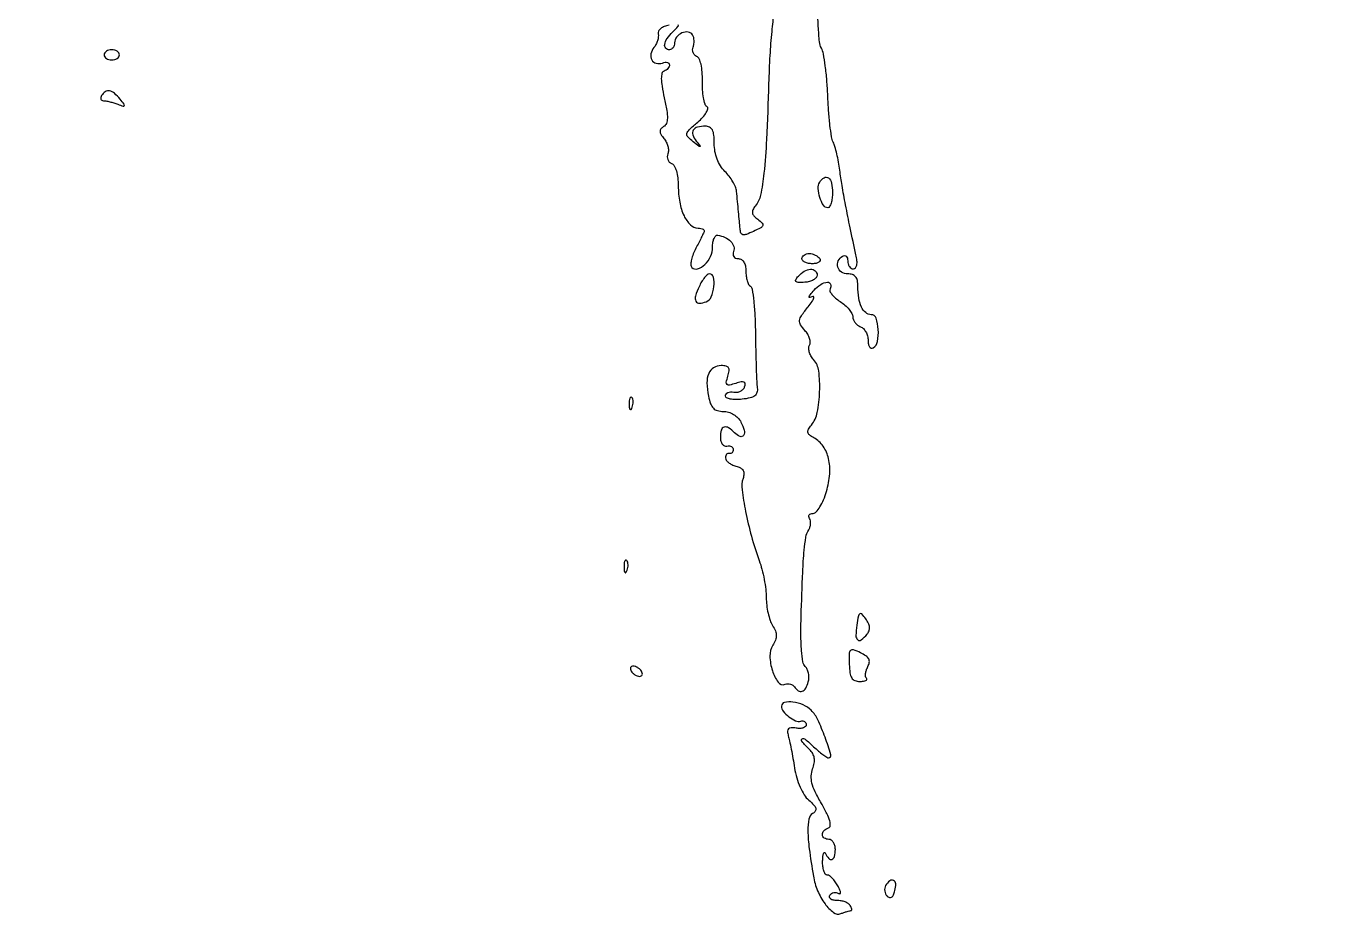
# Model space of a CAD drawing. Extents: x 0 to 4160, y 0 to 3120.
# Drawn here: x 3381.7 to 3637.7, y 178.4 to 354.7 of the extents above; entities that cross this region are included whole.
import ezdxf

# ---------------------------------------------------------------- set-up
doc = ezdxf.new("R2010")
doc.units = 0

msp = doc.modelspace()

# ---------------------------------------------------------------- linework, layer by layer
for points in [[(4159.499279, 606.274193, 0.000001), (4159.667734, 974.478125, 0.000057), (4159.806661, 1380.08378, 0.000034), (4159.883999, 1862.25)], [(757.647081, 3119.740147, 0.000002), (520.492565, 3119.487217, 0.4139)], [(1964.75, 0.149832, 0.000016), (2717.930904, 0.232101, 0.000028), (3351.473438, 0.357111), (3926.491843, 0.502577, 0.944149)], [(3507.91224, 354.81707, 0.051837), (3506.993018, 354.578853, 0.079156), (3506.277509, 354.173788, 0.104843), (3505.858679, 353.665034, 0.174426), (3505.785087, 353.120999, -0.082725), (3505.812991, 352.512794, -0.045762), (3505.657084, 351.783776, -0.044028), (3505.356919, 351.053847, -0.053697), (3504.948997, 350.438545, 0.124462), (3504.362455, 349.208882, 0.17565), (3504.542622, 348.019425, 0.204455), (3505.40113, 347.340154, 0.159436), (3506.601151, 347.400442, -0.054699), (3507.136841, 347.541296, -0.098312), (3507.589088, 347.519497, -0.146111), (3507.885664, 347.344001, -0.188771), (3508, 347.051949, -0.106904), (3507.921113, 346.687207, -0.07025), (3507.689779, 346.323311, -0.065845), (3507.347631, 346.015414, -0.069991), (3506.943927, 345.814642, 0.251842), (3506.527006, 345.372124, 0.067621), (3506.400302, 344.38113, 0.040337), (3506.53746, 342.835403, 0.012833), (3506.985241, 340.565859, -0.012303), (3507.476286, 338.090844, -0.048581), (3507.591221, 336.544014, -0.089293), (3507.387569, 335.544657, -0.160887), (3506.855616, 334.910766, 0.074042), (3506.318175, 334.456809, 0.190241), (3506.148842, 333.986516, 0.135051), (3506.325697, 333.412473, 0.031357), (3506.926178, 332.58895, -0.059346), (3507.381706, 331.884746, -0.052671), (3507.681399, 331.064687, -0.055732), (3507.790024, 330.257573, -0.097517), (3507.675018, 329.595494, 0.089759), (3507.564321, 329.011633, 0.095271), (3507.669495, 328.438978, 0.099792), (3507.972699, 327.966491, 0.109164), (3508.426779, 327.666471, -0.178304), (3508.948416, 327.209599, -0.052753), (3509.361759, 326.213064, -0.043527), (3509.636785, 324.861695, -0.028451), (3509.727273, 323.272769, 0.044257), (3510.010407, 320.080249, 0.065782), (3510.860776, 317.409823, 0.08695), (3512.12043, 315.619481, 0.198602), (3513.618517, 315, -0.047596), (3514.185618, 314.945894, -0.093999), (3514.604555, 314.779688, -0.155352), (3514.810367, 314.534057, -0.213811), (3514.801246, 314.25, -0.001921), (3514.582618, 313.805625, -0.000285), (3514.137689, 312.911259, -0.000321), (3513.610751, 311.855254, -0.000276), (3513.055472, 310.745774, 0.028988), (3512.57893, 309.639157, 0.039435), (3512.289279, 308.59192, 0.044317), (3512.201195, 307.735021, 0.202516), (3512.385523, 307.281143, 0.277693), (3513.524914, 306.997889, 0.118987), (3514.927151, 307.828807, 0.090731), (3516.080475, 309.451045, 0.112742), (3516.469957, 311.255947, -0.03947), (3516.533416, 312.203155, -0.064406), (3516.751315, 312.977129, -0.092292), (3517.079189, 313.469876, -0.242386), (3517.469957, 313.601113, -0.069499), (3518.915306, 313.169225, -0.092193), (3520.035593, 312.38121, -0.116424), (3520.627598, 311.398326, -0.170813), (3520.599558, 310.398849, 0.09076), (3520.496189, 309.847655, 0.149089), (3520.63155, 309.396747, 0.151904), (3520.992804, 309.103623, 0.095326), (3521.531385, 309, -0.145236), (3522.128046, 308.822953, -0.113548), (3522.599588, 308.334475, -0.086028), (3522.900536, 307.558558, -0.049632), (3523, 306.559017, 0.03363), (3523.065635, 305.584273, 0.038741), (3523.261604, 304.673393, 0.042362), (3523.547573, 303.944816, 0.140545), (3523.890567, 303.567633, -0.222373), (3524.248281, 303.021165, -0.00893), (3524.549571, 300.606069, -0.014218), (3524.779685, 297.654884, -0.009427), (3524.883399, 294.258616, 0.002466), (3524.94137, 290.768302, 0.003071), (3525.031166, 287.525169, 0.002498), (3525.136834, 284.804378, 0.023318), (3525.242832, 283.635577, -0.100802), (3525.184317, 282.72046, -0.167327), (3524.754513, 282.087288, -0.105127), (3523.847912, 281.667803, -0.027094), (3522.25, 281.393995, -0.029089), (3520.990217, 281.32164, -0.049803), (3519.943643, 281.42698, -0.068593), (3519.229216, 281.677138, -0.281343), (3519, 282.052255, -0.17032), (3519.130088, 282.42307, -0.118741), (3519.483588, 282.697205, -0.090189), (3520.016495, 282.82951, -0.060094), (3520.646256, 282.793837, 0.080849), (3521.31076, 282.783682, 0.079748), (3521.947592, 282.984328, 0.084474), (3522.459471, 283.359849, 0.108946), (3522.764569, 283.854939, 0.093139), (3522.853279, 284.443869, 0.30314), (3522.63368, 284.7483, 0.143745), (3522.07728, 284.788254, 0.023375), (3521.019593, 284.506218, -0.021455), (3519.784682, 284.171844, -0.243144), (3519.310043, 284.295828, -0.267322), (3519.164132, 284.74236, -0.025188), (3519.468667, 285.90128, 0.038727), (3519.716436, 286.959867, 0.178127), (3519.593267, 287.567306, 0.204717), (3519.12171, 287.899935, 0.052668), (3518.174376, 288, 0.137062), (3516.675203, 287.581173, 0.158471), (3515.710325, 286.462268, 0.106392), (3515.359482, 284.590631, 0.042704), (3515.652188, 281.989062, 0.037156), (3516.061385, 280.520096, 0.10811), (3516.61905, 279.633243, 0.131509), (3517.423713, 279.159007, 0.067865), (3518.589816, 279, -0.074478), (3519.593454, 278.849668, -0.06148), (3520.582255, 278.407895, -0.061298), (3521.436774, 277.737248, -0.073014), (3522.045837, 276.914354, -0.053609), (3522.685411, 275.332758, -0.207647), (3522.548978, 274.307599, -0.376644), (3521.854303, 274.086154, -0.093665), (3520.783333, 274.816667, 0.050428), (3519.598328, 275.784038, 0.22459), (3518.732829, 275.907778, 0.259787), (3518.174818, 275.323746, 0.063656), (3518, 273.956163, 0.060179), (3518.09316, 273.184948, 0.098041), (3518.370572, 272.589341, 0.131103), (3518.786712, 272.253694, 0.16234), (3519.279553, 272.206163, -0.074842), (3519.766321, 272.243387, -0.110737), (3520.174557, 272.119935, -0.134169), (3520.439559, 271.857266, -0.13904), (3520.529553, 271.5, -0.077522), (3520.46184, 271.136719, -0.116955), (3520.288369, 270.867188, -0.13974), (3520.03772, 270.73401, -0.133908), (3519.75, 270.75, 0.148809), (3519.464893, 270.7575, 0.14473), (3519.220313, 270.605312, 0.112686), (3519.055872, 270.30594, 0.069579), (3519, 269.90638, 0.157664), (3519.147959, 269.448824, 0.067624), (3519.595738, 268.978223, 0.057444), (3520.252168, 268.566272, 0.047511), (3521.028043, 268.282416, -0.05791), (3521.937164, 267.928264, -0.140599), (3522.451098, 267.433369, -0.14549), (3522.61457, 266.753442, -0.063667), (3522.446811, 265.832415, 0.108643), (3522.24734, 263.64393, 0.017375), (3522.937151, 259.377316, 0.019234), (3524.097143, 254.500039, 0.019274), (3525.627836, 249.729764, -0.024392), (3526.153614, 248.031692, -0.016198), (3526.596927, 246.040868, -0.016321), (3526.902183, 244.075291, -0.030367), (3527, 242.466195, 0.030672), (3527.091069, 240.983041, 0.025001), (3527.364411, 239.415515, 0.025688), (3527.76392, 237.994122, 0.058286), (3528.240547, 236.986431, -0.042172), (3528.791584, 235.912175, -0.09442), (3528.974324, 235.017013, -0.09697), (3528.813168, 234.132614, -0.0462), (3528.291496, 233.095151, 0.148746), (3527.718595, 230.966607, 0.068018), (3528.205171, 228.101673, 0.080298), (3529.337222, 225.841332, 0.34047), (3530.694749, 225.436359, -0.078858), (3531.213462, 225.546385, -0.077117), (3531.744966, 225.49182, -0.081888), (3532.207357, 225.285526, -0.10897), (3532.526992, 224.956326, 0.106224), (3533.267214, 224.185624, 0.236946), (3534.052195, 224.084112, 0.181109), (3534.763569, 224.677289, 0.065504), (3535.267697, 225.915672, 0.060863), (3535.377649, 226.730053, 0.052223), (3535.29839, 227.591725, 0.054758), (3535.053068, 228.36965, 0.092893), (3534.668709, 228.931291, -0.158366), (3534.211862, 229.827826, -0.018688), (3533.94094, 232.078855, -0.018906), (3533.807999, 235.05774, -0.009929), (3533.856458, 238.765619, -0.001732), (3534.173389, 247.471061, -0.011792), (3534.445999, 251.762659, -0.022618), (3534.785542, 254.31518, -0.09537), (3535.338163, 255.75, 0.064836), (3535.590399, 256.302442, 0.056816), (3535.7074, 256.926562, 0.059756), (3535.67891, 257.525054, 0.096961), (3535.5, 258, -0.113064), (3535.37029, 258.380672, -0.184297), (3535.457345, 258.70625, -0.157939), (3535.756469, 258.925139, -0.079778), (3536.222668, 259, 0.217699), (3536.822067, 259.273962, 0.04197), (3537.54249, 260.26311, 0.03775), (3538.248832, 261.653193, 0.026896), (3538.832993, 263.299949, 0.052063), (3539.466891, 266.723697, 0.077789), (3539.235575, 269.752524, 0.092928), (3538.165694, 272.168945, 0.115118), (3536.352677, 273.822508, -0.038856), (3535.481515, 274.403126, -0.180235), (3535.171437, 274.910466, -0.182958), (3535.271258, 275.492153, -0.040236), (3535.864115, 276.336268, 0.126247), (3537.024185, 278.790474, 0.039042), (3537.485999, 282.883709, 0.038294), (3537.314324, 286.944967, 0.153268), (3536.305112, 289.186987, -0.052676), (3535.782696, 289.915851, -0.059537), (3535.449434, 290.709191, -0.068346), (3535.344046, 291.444902, -0.140762), (3535.5, 292, 0.148651), (3535.648457, 292.561603, 0.067302), (3535.517594, 293.318911, 0.057961), (3535.148164, 294.143278, 0.049658), (3534.582643, 294.90868, -0.044294), (3533.738, 296.026624, -0.175325), (3533.5601, 296.855665, -0.117825), (3533.92684, 297.800332, -0.01541), (3535.21627, 299.547814, 0.015207), (3535.991227, 300.59717, 0.059387), (3536.367932, 301.308453, 0.382831), (3536.28054, 301.538661, 0.257935), (3535.981589, 301.530252, -0.075117), (3535.537889, 301.35147, -0.5824), (3535.417854, 301.480546, -0.091882), (3535.663823, 301.942933, -0.01193), (3536.383647, 302.804524, -0.070933), (3537.69447, 303.929661, -0.123821), (3539.045026, 304.379173, -0.354647), (3539.650219, 303.959154, -0.21211), (3539.524898, 303.040286, 0.254409), (3539.50117, 302.611861, 0.059294), (3539.898169, 301.980561, 0.047071), (3540.591125, 301.271472, 0.030708), (3541.508586, 300.586331, -0.035323), (3542.461986, 299.860565, -0.039238), (3543.268147, 299.030997, -0.042799), (3543.829498, 298.22286, -0.131135), (3544, 297.583936, 0.097742), (3544.111856, 297.017203, 0.066866), (3544.440625, 296.447319, 0.064086), (3544.926563, 295.960794, 0.073029), (3545.5, 295.638374, -0.106959), (3546.073694, 295.262905, -0.066517), (3546.559375, 294.617798, -0.062128), (3546.888052, 293.814549, -0.066172), (3547, 292.972368, 0.047067), (3547.071484, 292.214664, 0.102478), (3547.29375, 291.677569, 0.180106), (3547.621929, 291.444372, 0.20661), (3548, 291.5, 0.211301), (3548.850459, 292.741124, 0.061241), (3548.997513, 295.112204, 0.065673), (3548.572281, 297.304958, 0.322559), (3547.606989, 298, -0.179114), (3546.533287, 298.397378, -0.10663), (3545.698877, 299.496356, -0.072831), (3545.17005, 301.258591, -0.036549), (3545, 303.581787, 0.0482), (3544.890677, 304.713216, 0.125242), (3544.543236, 305.447723, 0.146066), (3543.926945, 305.86009, 0.075043), (3543, 306, -0.14817), (3541.771527, 306.372218, -0.177865), (3541.063787, 307.342191, -0.178179), (3541.152889, 308.538273, -0.148632), (3542, 309.5, -0.139169), (3542.379648, 309.607943, -0.191142), (3542.70625, 309.478525, -0.138808), (3542.926733, 309.110654, -0.066118), (3543, 308.559017, 0.069913), (3543.083723, 307.963179, 0.08579), (3543.327995, 307.457961, 0.100109), (3543.690784, 307.120176, 0.138416), (3544.116577, 307, 0.227851), (3544.533728, 307.200506, 0.123561), (3544.775638, 307.729634, 0.071021), (3544.811135, 308.592097, 0.029222), (3544.625347, 309.75, -0.002723), (3543.486782, 315.037862, -0.004342), (3542.577458, 319.571425, -0.005076), (3541.889615, 323.370543, -0.010392), (3541.442686, 326.364623, 0.013135), (3541.194946, 327.96415, 0.012521), (3540.860189, 329.574405, 0.012565), (3540.493256, 330.981224, 0.042814), (3540.154834, 331.864623, -0.074216), (3539.829881, 332.903105, -0.009519), (3539.512307, 335.222733, -0.010958), (3539.246554, 338.008493, -0.008932), (3539.080866, 341, 0.011026), (3538.901794, 344.005195, 0.013076), (3538.596041, 346.832628, 0.011933), (3538.22084, 349.191541, 0.077442), (3537.825169, 350.323842, -0.099028), (3537.457156, 351.542223, -0.00983), (3537.223414, 354.601176, -0.01208), (3537.103572, 358.293471, -0.009308)], [(3528.501178, 357.435963, 0.006177), (3528.074219, 353.58408, 0.010441), (3527.711017, 348.886141, 0.006602), (3527.474344, 343.394742, -0.003857), (3527.061353, 332.411172, -0.015751), (3526.549161, 325.754866, -0.023263), (3525.878556, 321.457885, -0.123469), (3524.857832, 319.328698, 0.058464), (3524.374208, 318.583934, 0.162442), (3524.290034, 317.973663, 0.144724), (3524.588656, 317.389349, 0.043197), (3525.346279, 316.718744, -0.034679), (3526.205366, 315.984008, -0.292506), (3526.313694, 315.510259, -0.185381), (3525.925349, 315.059306, -0.014839), (3524.494664, 314.344085, -0.017508), (3523.113709, 313.762031, -0.138708), (3522.429602, 313.701522, -0.261635), (3522.043485, 314.02624, -0.068727), (3521.858431, 314.844085, 0.001165), (3521.724866, 316.364618, 0.000651), (3521.555597, 318.214496, 0.000616), (3521.36638, 320.226208, 0.000604), (3521.171044, 322.25, 0.077868), (3520.959554, 323.068514, 0.031177), (3520.433369, 324.102813, 0.029919), (3519.716314, 325.167374, 0.033215), (3518.9, 326.1, -0.057428), (3518.024414, 327.203666, -0.047838), (3517.358824, 328.545938, -0.046145), (3516.940868, 330.04151, -0.045102), (3516.8, 331.6, 0.025094), (3516.716685, 333.259022, 0.093043), (3516.422549, 334.259615, 0.156852), (3515.883831, 334.801325, 0.119818), (3515.066667, 335, 0.058696), (3513.501874, 334.815669, 0.197519), (3512.682103, 334.224799, 0.230622), (3512.586927, 333.303371, 0.078124), (3513.258676, 332.092009, -0.002559), (3514.029006, 331.093557, -0.550185), (3513.993958, 330.998707, -0.22132), (3513.824683, 331.037404, -0.001579), (3512.643982, 331.960432, -0.036951), (3511.609892, 332.905686, -0.252524), (3511.437308, 333.550097, -0.146824), (3511.855012, 334.271921, -0.011068), (3513.555631, 335.80151, 0.029333), (3514.550245, 336.764056, 0.052224), (3515.228853, 337.677823, 0.077308), (3515.522598, 338.413015, 0.309128), (3515.354688, 338.841079, -0.174388), (3514.983035, 339.35282, -0.027209), (3514.695628, 340.589099, -0.027525), (3514.509483, 342.146227, -0.020865), (3514.471254, 343.866492, 0.023463), (3514.422235, 345.654234, 0.038856), (3514.193826, 347.145317, 0.046765), (3513.828644, 348.235827, 0.199535), (3513.341357, 348.699251, -0.111931), (3512.918157, 348.982203, -0.100122), (3512.637569, 349.430799, -0.094459), (3512.543307, 349.976637, -0.087486), (3512.651755, 350.534872, 0.056346), (3512.806937, 351.133039, 0.045364), (3512.840556, 351.796966, 0.046956), (3512.756073, 352.424056, 0.081635), (3512.556588, 352.908439, 0.222768), (3511.691591, 353.473728, 0.136656), (3510.461348, 353.311432, 0.122319), (3509.394756, 352.506943, 0.171951), (3509, 351.393011, -0.070083), (3508.925009, 350.860624, -0.085896), (3508.70625, 350.409197, -0.100138), (3508.381338, 350.107379, -0.138107), (3508, 350, -0.21242), (3507.272608, 350.323627, -0.234026), (3507.065485, 351.061152, -0.108194), (3507.549995, 352.202213, -0.042101), (3508.66224, 353.519383, 0.008644), (3509.676691, 354.569531, 0.329967), (3509.711681, 354.876794, 0.300008)]]:
    msp.add_lwpolyline(points, format="xyb")
for points in [[(3397, 349, 0.148195), (3397.115568, 348.618646, 0.098894), (3397.440625, 348.29375, 0.082425), (3397.926543, 348.074694, 0.064853), (3398.5, 348, 0.064853), (3399.073457, 348.074694, 0.082425), (3399.559375, 348.29375, 0.098894), (3399.884432, 348.618646, 0.148195), (3400, 349, 0.148195), (3399.884432, 349.381354, 0.098894), (3399.559375, 349.70625, 0.082425), (3399.073457, 349.925306, 0.064853), (3398.5, 350, 0.064853), (3397.926543, 349.925306, 0.082425), (3397.440625, 349.70625, 0.098894), (3397.115568, 349.381354, 0.148195)], [(3396.5, 341, 0.07457), (3396.336158, 340.617512, 0.151312), (3396.350575, 340.29375, 0.18759), (3396.536757, 340.079627, 0.121649), (3396.859196, 340, -0.045558), (3397.357403, 339.954511, -0.014459), (3398.087451, 339.798126, -0.014302), (3398.895209, 339.575842, -0.015446), (3399.668213, 339.312769, 0.009993), (3400.739827, 338.934985, 0.381878), (3400.955628, 339.028939, 0.278007), (3400.924858, 339.303206, 0.007209), (3400.127555, 340.312769, 0.042884), (3399.02201, 341.456112, 0.133092), (3398.065291, 341.920455, 0.19492), (3397.231702, 341.753401, 0.109036)], [(3540, 322, -0.029452), (3539.932239, 320.850616, -0.045939), (3539.726045, 319.88125, -0.057958), (3539.426328, 319.204997, -0.265439), (3539.067388, 319, -0.261036), (3538.221772, 319.473754, -0.061113), (3537.52339, 321.007174, -0.059232), (3537.191012, 322.764124, -0.156821), (3537.494469, 323.991051, -0.112708), (3538.377592, 324.88726, -0.320262), (3539.20595, 324.844481, -0.177015), (3539.816072, 323.846926, -0.04967)], [(3537.5, 309, -0.202618), (3537.558599, 308.621877, -0.181468), (3537.33165, 308.29375, -0.104212), (3536.804599, 308.071541, -0.047867), (3536.059017, 308, -0.0466), (3535.270941, 308.073608, -0.066561), (3534.604836, 308.29375, -0.086673), (3534.155423, 308.618015, -0.195654), (3534, 309, -0.142666), (3534.111069, 309.38134, -0.09965), (3534.423289, 309.70625, -0.08433), (3534.890182, 309.925146, -0.067639), (3535.440983, 310, -0.061875), (3536.038022, 309.925833, -0.051278), (3536.640225, 309.70625, -0.053305), (3537.157656, 309.382836, -0.08825)], [(3513.816121, 303.495774, 0.033562), (3513.125271, 301.662752, 0.186991), (3513.204001, 300.634024, 0.307952), (3513.886099, 300.236907, 0.074176), (3515.231872, 300.535483, 0.207871), (3516.209842, 301.495842, 0.067928), (3516.718909, 303.498451, 0.078838), (3516.636796, 305.360532, 0.356377), (3515.853561, 306, 0.184621), (3515.433901, 305.839576, 0.039409), (3514.885282, 305.264384, 0.036251), (3514.318678, 304.454574, 0.027635)], [(3536.999294, 305.75, -0.181304), (3536.81594, 305.261807, -0.083785), (3536.283151, 304.825978, -0.06642), (3535.494619, 304.505708, -0.048949), (3534.562354, 304.359713, -0.016441), (3533.289181, 304.328335, -0.192837), (3532.838868, 304.513036, -0.352808), (3532.794668, 304.872885, -0.041086), (3533.31306, 305.571675, -0.078107), (3534.479652, 306.543391, -0.123187), (3535.720377, 306.918342, -0.197486), (3536.62127, 306.598024, -0.213088)], [(3500.078947, 280.416667, 0.018894), (3500.137993, 279.670344, 0.168741), (3500.279315, 279.37858, 0.470617), (3500.461564, 279.395823, 0.054073), (3500.683114, 279.8125, 0.051402), (3500.839148, 280.359369, 0.05415), (3500.876576, 280.916927, 0.060344), (3500.797407, 281.402231, 0.126455), (3500.604167, 281.729167, 0.296942), (3500.385309, 281.77538, 0.208169), (3500.200665, 281.592839, 0.077125), (3500.089945, 281.112848, 0.028489)], [(3499.078947, 248.416667, 0.018894), (3499.137993, 247.670344, 0.168741), (3499.279315, 247.37858, 0.470617), (3499.461564, 247.395823, 0.054073), (3499.683114, 247.8125, 0.051402), (3499.839148, 248.359369, 0.05415), (3499.876576, 248.916927, 0.060344), (3499.797407, 249.402231, 0.126455), (3499.604167, 249.729167, 0.296942), (3499.385309, 249.77538, 0.208169), (3499.200665, 249.592839, 0.077125), (3499.089945, 249.112848, 0.028489)], [(3544.791082, 237.029907, 0.027921), (3544.608195, 235.00107, 0.223452), (3544.968897, 234.161095, 0.365959), (3545.669712, 234.144368, 0.050115), (3546.794871, 235.252835, 0.08422), (3547.185362, 235.927497, 0.110985), (3547.281151, 236.629711, 0.09254), (3547.067921, 237.400026, 0.044221), (3546.535205, 238.282742, 0.023293), (3545.752062, 239.255256, 0.384755), (3545.371243, 239.297962, 0.194305), (3545.091257, 238.855376, 0.008625)], [(3543.30121, 229.357296, 0.025643), (3543.436874, 227.656849, 0.105452), (3543.78053, 226.688468, 0.165216), (3544.395345, 226.17878, 0.09143), (3545.364855, 226, 0.030445), (3546.078543, 226.043497, 0.080049), (3546.569595, 226.185498, 0.202507), (3546.7567, 226.394603, 0.286396), (3546.70185, 226.631483, -0.162717), (3546.52247, 226.991013, -0.06196), (3546.513155, 227.558217, -0.05289), (3546.657747, 228.226689, -0.043201), (3546.946246, 228.899559, 0.081473), (3547.231522, 229.735666, 0.163943), (3547.122605, 230.415892, 0.124149), (3546.583388, 231.017455, 0.038024), (3545.514084, 231.625372, 0.026464), (3544.119737, 232.195302, 0.291028), (3543.558186, 232.063045, 0.190637), (3543.292138, 231.427281, 0.011978)], [(3500.5, 228, 0.064269), (3500.810561, 227.617474, 0.051777), (3501.230237, 227.29375, 0.053414), (3501.689814, 227.073533, 0.085235), (3502.118034, 227, 0.117858), (3502.449529, 227.079239, 0.186277), (3502.642737, 227.29375, 0.154201), (3502.661825, 227.617617, 0.076764), (3502.5, 228, 0.064269), (3502.189439, 228.382526, 0.051777), (3501.769763, 228.70625, 0.053414), (3501.310186, 228.926467, 0.085235), (3500.881966, 229, 0.117858), (3500.550471, 228.920761, 0.186277), (3500.357263, 228.70625, 0.154201), (3500.338175, 228.382383, 0.076764)], [(3530, 221.122445, 0.172476), (3530.348526, 220.142139, 0.058523), (3531.450179, 219.072399, 0.058558), (3532.766984, 218.288773, 0.175819), (3533.79474, 218.214913, -0.097257), (3534.182416, 218.246944, -0.121082), (3534.52073, 218.122506, -0.124712), (3534.756004, 217.859183, -0.107047), (3534.854552, 217.5, -0.219313), (3534.713976, 217.145258, -0.109592), (3534.291816, 216.890245, -0.075426), (3533.642178, 216.775702, -0.045804), (3532.862251, 216.828495, 0.039707), (3531.868151, 216.907952, 0.196644), (3531.359137, 216.699939, 0.221004), (3531.176892, 216.215025, 0.050336), (3531.334648, 215.328495, -0.01709), (3531.579961, 214.336871, -0.004376), (3531.907672, 212.71677, -0.004453), (3532.249222, 210.86014, -0.004507), (3532.556208, 209.00519, 0.031878), (3532.983738, 207.081857, 0.033561), (3533.647014, 205.262325, 0.036234), (3534.462124, 203.730808, 0.073838), (3535.347181, 202.698891, -0.022408), (3536.357899, 201.739681, -0.121993), (3536.732563, 201.091265, -0.229921), (3536.641769, 200.56495, -0.098923), (3536.107469, 200.06642, 0.213787), (3535.373827, 198.984772, 0.046757), (3535.186643, 196.687694, 0.03016), (3535.442326, 193.164281, 0.008819), (3536.256467, 187.791256, 0.057174), (3537.090366, 184.915566, 0.059036), (3538.547693, 182.336911, 0.071015), (3540.215783, 180.630791, 0.261018), (3541.656226, 180.421576, -0.009634), (3542.268316, 180.643024, -0.011068), (3542.860977, 180.830088, -0.010239), (3543.368504, 180.966801, -0.060736), (3543.640804, 181, 0.30111), (3543.768878, 181.084818, 0.136025), (3543.7963, 181.29375, 0.070413), (3543.703429, 181.61614, 0.033138), (3543.5, 182, 0.113876), (3543.120196, 182.383658, 0.049743), (3542.476013, 182.70625, 0.045713), (3541.692861, 182.925948, 0.045566), (3540.881966, 183, -0.050353), (3540.159968, 183.072894, -0.109523), (3539.653931, 183.298525, -0.185079), (3539.441622, 183.631818, -0.190957), (3539.510081, 184.016312, -0.100481), (3539.828518, 184.355492, -0.098273), (3540.256447, 184.546967, -0.097598), (3540.727583, 184.561213, -0.097614), (3541.168867, 184.395635, 0.179756), (3541.474558, 184.334348, 0.38876), (3541.61179, 184.507072, 0.087516), (3541.481897, 185.027136, 0.018015), (3541.064584, 185.879323, 0.032778), (3540.55917, 186.690998, 0.039516), (3539.97961, 187.377051, 0.043627), (3539.412867, 187.857476, 0.155218), (3538.964816, 188, -0.251941), (3538.600278, 188.196134, -0.06809), (3538.306606, 188.807813, -0.051811), (3538.118935, 189.696547, -0.033333), (3538.078947, 190.75, -0.017437), (3538.141588, 191.734045, -0.068218), (3538.282867, 192.325, -0.378789), (3538.467484, 192.420113, -0.239112), (3538.662281, 192.25, 0.076094), (3539.265234, 191.233599, 0.325242), (3539.90824, 191.066273, 0.246839), (3540.41716, 191.655414, 0.057179), (3540.571429, 193, 0.062428), (3540.475574, 193.764723, 0.080661), (3540.19375, 194.4125, 0.098045), (3539.776057, 194.846025, 0.153317), (3539.285714, 195, -0.145113), (3538.40486, 195.261147, -0.243906), (3538.033203, 195.916481, -0.206623), (3538.334525, 196.693166, -0.118411), (3539.20206, 197.23402, 0.297895), (3539.56733, 197.695075, 0.092471), (3539.480728, 198.618887, 0.047633), (3538.923315, 200.042986, 0.014746), (3537.823256, 202.067353, -0.018338), (3536.603409, 204.351108, -0.051698), (3535.98258, 206.048664, -0.073088), (3535.838374, 207.466084, -0.078955), (3536.116962, 208.825663, 0.046037), (3536.434469, 209.983332, 0.084404), (3536.441554, 210.958769, 0.092138), (3536.130749, 211.823887, 0.064273), (3535.495765, 212.647092, -0.014023), (3533.984175, 214.245934, -0.461035), (3534.047227, 214.711283, -0.329545), (3534.631427, 214.673527, -0.013245), (3536.314451, 213.174314, 0.011605), (3537.243242, 212.341482, 0.015879), (3538.119421, 211.638705, 0.012623), (3538.870687, 211.103484, 0.149543), (3539.20895, 211, 0.49995), (3539.671139, 211.616148, 0.016171), (3538.553955, 215.03339, 0.022301), (3537.132144, 218.463917, 0.087763), (3535.821429, 220.328996, 0.093606), (3534.26512, 221.385681, 0.068693), (3532.251294, 221.948738, 0.090747), (3530.597542, 221.873381, 0.349316)], [(3550.446149, 185.912868, 0.098213), (3550.263285, 185.423751, 0.077535), (3550.259199, 184.857513, 0.075473), (3550.429751, 184.302634, 0.084332), (3550.753219, 183.846781, 0.12464), (3551.207103, 183.576313, 0.231639), (3551.62015, 183.645453, 0.13539), (3551.979991, 184.089935, 0.038927), (3552.272467, 184.933913, 0.071055), (3552.423548, 186.254535, 0.268909), (3552.00322, 186.934973, 0.306291), (3551.265785, 186.859205, 0.080272)]]:
    msp.add_lwpolyline(points, format="xyb", close=True)

doc.saveas('drawing.dxf')
